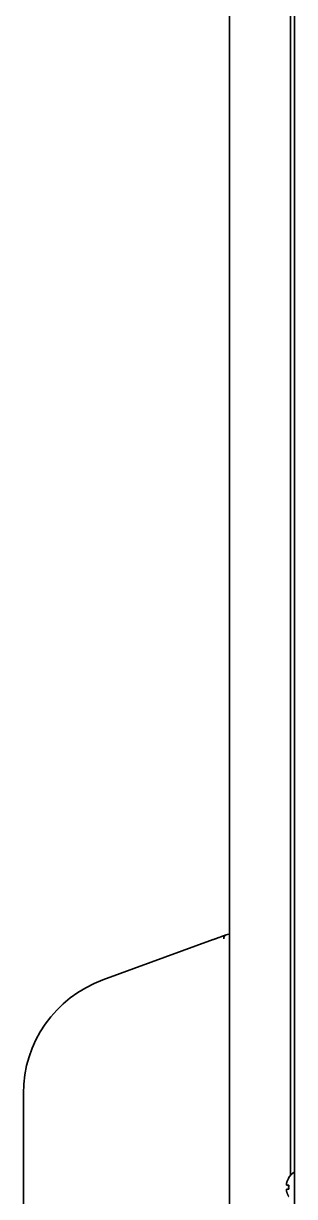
# Model space of a CAD drawing. Extents: x 5809 to 10669, y -850 to 3886.
# Drawn here: x 9464.1 to 9531.5, y 1560.5 to 1851.6 of the extents above; entities that cross this region are included whole.
import ezdxf

# ---------------------------------------------------------------- set-up
doc = ezdxf.new("R2010")
doc.units = 0
doc.header["$LTSCALE"] = 5
doc.layers.add('1', color=7, linetype='CONTINUOUS', true_color=0xffffff)

msp = doc.modelspace()

# ---------------------------------------------------------------- linework, layer by layer
at = {"layer": '1', "color": 7, "linetype": 'Continuous', "lineweight": 35}
for p, q in [((9515.27, 1387.74), (9515.27, 2406.35)), ((9531.47, 1373.93), (9531.47, 2390.96)), ((9530.47, 2347.87), (9530.47, 1565.79)), ((9483.81, 1614.28), (9511.22, 1624.26)), ((9515.07, 1625.66), (9514.44, 1625.43)), ((9464.07, 1416.77), (9464.07, 1586.09)), ((9529.99, 1565.13), (9530.03, 1565.13)), ((9530.03, 1560.53), (9529.99, 1560.53))]:
    msp.add_line(p, q, dxfattribs=at)
for centre, radius, start, end in [((9494.07, 1586.09), 30, 110, 180), ((9534.09, 1562.63), 4.8, 123.082, 148.6273)]:
    msp.add_arc(centre, radius, start, end, dxfattribs=at)
msp.add_ellipse((9514.78, 1624.49), major_axis=(0.342, -0.94), ratio=0.912052, start_param=3.141595, end_param=4.391867, dxfattribs=at)
for points, knots in [([(9514.44, 1625.43), (9514.42, 1625.43), (9514.41, 1625.42), (9514.37, 1625.41), (9514.31, 1625.38), (9514.24, 1625.36), (9514.11, 1625.31), (9514, 1625.27), (9513.86, 1625.22), (9513.83, 1625.21), (9513.77, 1625.19), (9513.74, 1625.18), (9513.65, 1625.14), (9513.59, 1625.12), (9513.39, 1625.05), (9513.25, 1625), (9513.07, 1624.93), (9513.04, 1624.92), (9512.96, 1624.89), (9512.93, 1624.88), (9512.81, 1624.84), (9512.74, 1624.81), (9512.51, 1624.73), (9512.35, 1624.67), (9512.11, 1624.58), (9512.03, 1624.55), (9511.87, 1624.5), (9511.79, 1624.47), (9511.63, 1624.41), (9511.54, 1624.38), (9511.42, 1624.33), (9511.38, 1624.32), (9511.32, 1624.3), (9511.3, 1624.29), (9511.27, 1624.28), (9511.26, 1624.27), (9511.24, 1624.27), (9511.24, 1624.27), (9511.23, 1624.26), (9511.23, 1624.26), (9511.23, 1624.26), (9511.23, 1624.26), (9511.23, 1624.26), (9511.23, 1624.26), (9511.22, 1624.26), (9511.22, 1624.26), (9511.22, 1624.26), (9511.22, 1624.26)], [0, 0, 0, 0, 0.03125, 0.03125, 0.0625, 0.125, 0.125, 0.25, 0.25, 0.28125, 0.28125, 0.3125, 0.3125, 0.375, 0.375, 0.5, 0.5, 0.53125, 0.53125, 0.5625, 0.5625, 0.625, 0.625, 0.75, 0.75, 0.8125, 0.8125, 0.875, 0.875, 0.9375, 0.9375, 0.96875, 0.96875, 0.984375, 0.984375, 0.992188, 0.992188, 0.996094, 0.996094, 0.99707, 0.99707, 0.997314, 0.997314, 0.997559, 0.997559, 0.998047, 1, 1, 1, 1]), ([(9530.03, 1565.13), (9529.9, 1564.92), (9529.8, 1564.71), (9529.66, 1564.39), (9529.62, 1564.28), (9529.54, 1564.05), (9529.51, 1563.94), (9529.48, 1563.83)], [0, 0, 0, 0, 0.5, 0.5, 0.75, 0.75, 1, 1, 1, 1]), ([(9530.03, 1562.33), (9529.9, 1562.33), (9529.8, 1562.33), (9529.66, 1562.33), (9529.62, 1562.33), (9529.54, 1562.33), (9529.51, 1562.33), (9529.48, 1562.33)], [0, 0, 0, 0, 0.5, 0.5, 0.75, 0.75, 1, 1, 1, 1])]:
    msp.add_open_spline(points, degree=3, knots=knots, dxfattribs=at)
for points in [[(9529.48, 1563.83), (9529.47, 1563.8), (9529.47, 1563.75), (9529.46, 1563.68), (9529.46, 1563.61), (9529.46, 1563.54), (9529.46, 1563.47), (9529.47, 1563.4), (9529.47, 1563.35), (9529.48, 1563.33)], [(9529.48, 1563.33), (9529.49, 1563.33), (9529.52, 1563.33), (9529.57, 1563.33), (9529.63, 1563.33), (9529.69, 1563.33), (9529.76, 1563.33), (9529.83, 1563.33), (9529.92, 1563.33), (9529.99, 1563.33), (9530.03, 1563.33)], [(9530.03, 1563.33), (9530.01, 1563.16), (9529.98, 1562.83), (9530.01, 1562.49), (9530.03, 1562.33)], [(9529.48, 1562.33), (9529.47, 1562.3), (9529.47, 1562.25), (9529.46, 1562.18), (9529.46, 1562.1), (9529.46, 1562.03), (9529.46, 1561.96), (9529.47, 1561.9), (9529.47, 1561.85), (9529.48, 1561.83)], [(9529.48, 1561.83), (9529.49, 1561.77), (9529.52, 1561.66), (9529.57, 1561.5), (9529.63, 1561.34), (9529.69, 1561.19), (9529.76, 1561.04), (9529.83, 1560.88), (9529.92, 1560.71), (9529.99, 1560.59), (9530.03, 1560.53)]]:
    msp.add_open_spline(points, degree=3, dxfattribs=at)

doc.saveas('drawing.dxf')
